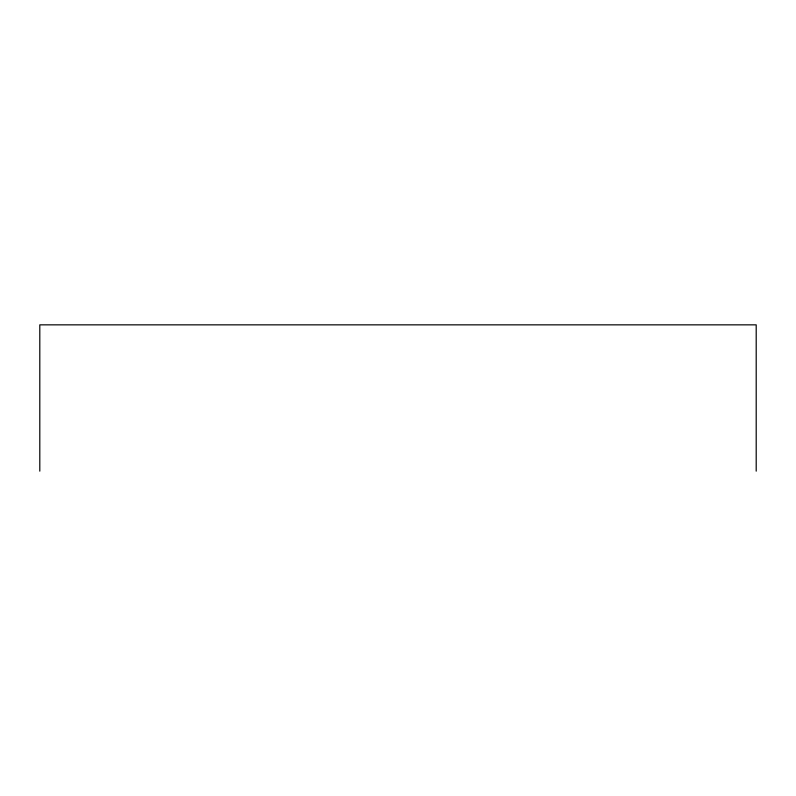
<?xml version="1.0" encoding="UTF-8"?>
<svg xmlns="http://www.w3.org/2000/svg" width="796" height="796" viewBox="0 0 796 796"><rect width="100%" height="100%" fill="white"/><g stroke="black" fill="none" stroke-linecap="round" stroke-linejoin="round"><path stroke-width="1.19" d="M756.2 471.152L756.2 324.848L39.8 324.848L39.8 471.152"/></g></svg>
